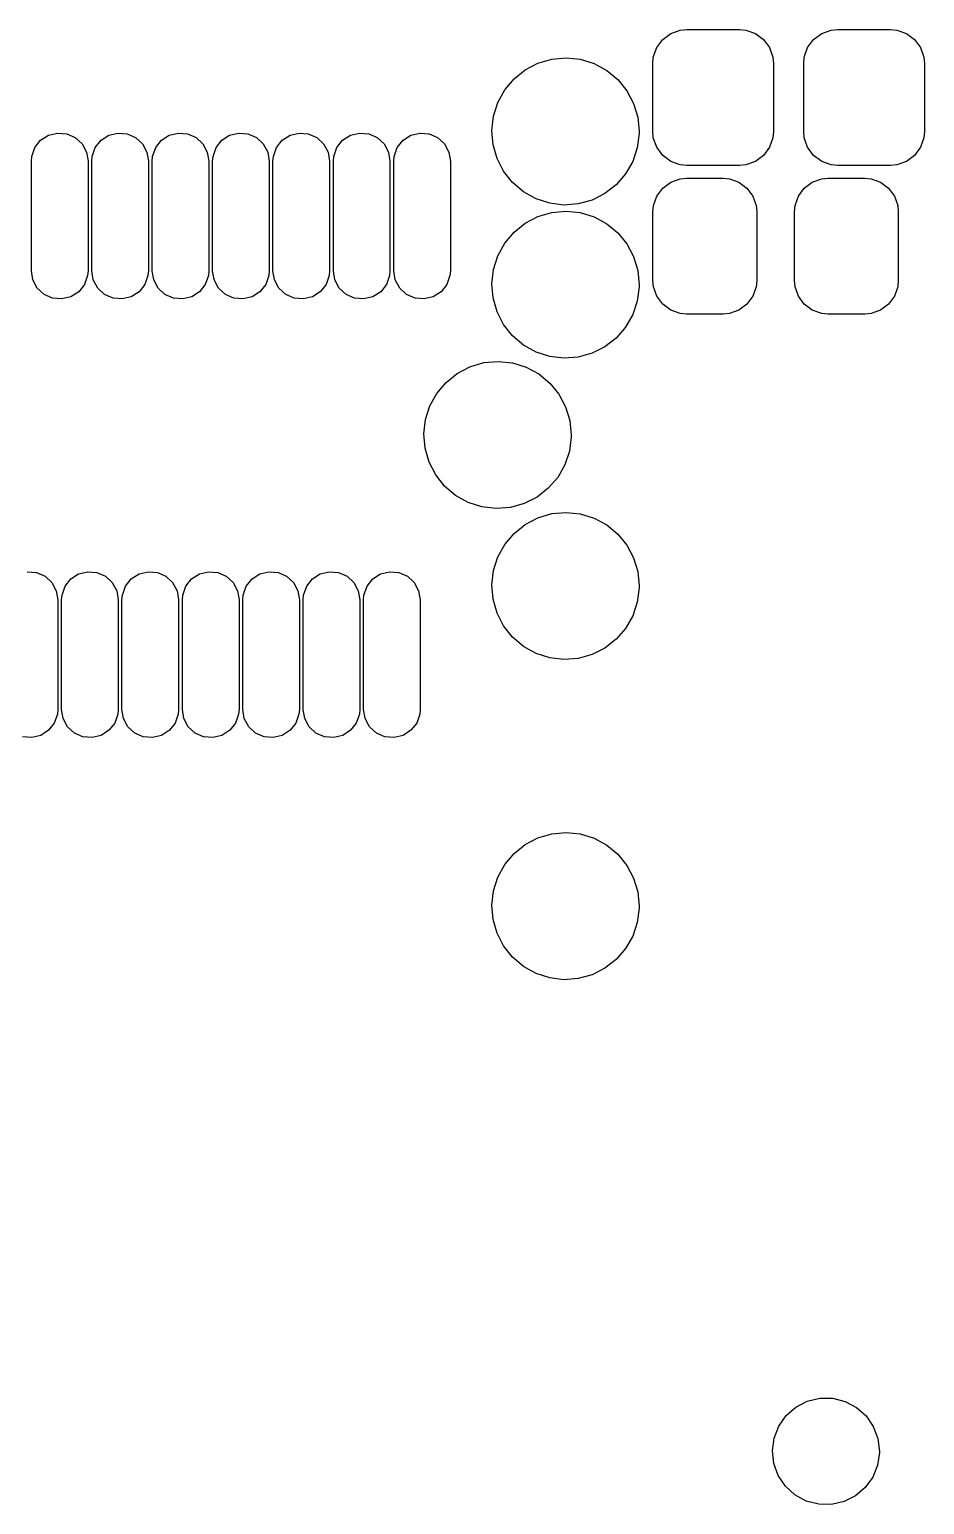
# Model space of a CAD drawing. Extents: x 0.05 to 3.94, y 0.07 to 3.93.
# Drawn here: x 2.296 to 2.763, y 2.492 to 3.261 of the extents above; entities that cross this region are included whole.
import ezdxf

# ---------------------------------------------------------------- set-up
doc = ezdxf.new("R2010")
doc.units = 0
doc.header["$MEASUREMENT"] = 0
doc.layers.add('BLACK', color=7, linetype='CONTINUOUS')

msp = doc.modelspace()

# ---------------------------------------------------------------- linework, layer by layer
at = {"layer": 'BLACK', "linetype": 'CONTINUOUS'}
for p, q in [((2.63526, 3.2611), (2.63858, 3.26142)), ((2.63858, 3.26142), (2.66614, 3.26142)), ((2.66614, 3.26142), (2.66946, 3.2611)), ((2.714, 3.2611), (2.71732, 3.26142)), ((2.71732, 3.26142), (2.74488, 3.26142)), ((2.74488, 3.26142), (2.7482, 3.2611)), ((2.62293, 3.25199), (2.62606, 3.25623)), ((2.62606, 3.25623), (2.63029, 3.25936)), ((2.63029, 3.25936), (2.63526, 3.2611)), ((2.66946, 3.2611), (2.67443, 3.25936)), ((2.67443, 3.25936), (2.67867, 3.25623)), ((2.67867, 3.25623), (2.6818, 3.25199)), ((2.70167, 3.25199), (2.7048, 3.25623)), ((2.7048, 3.25623), (2.70903, 3.25936)), ((2.70903, 3.25936), (2.714, 3.2611)), ((2.7482, 3.2611), (2.75317, 3.25936)), ((2.75317, 3.25936), (2.75741, 3.25623)), ((2.75741, 3.25623), (2.76054, 3.25199)), ((2.56101, 3.24386), (2.5682, 3.24597)), ((2.5682, 3.24597), (2.57566, 3.24665)), ((2.57566, 3.24665), (2.58311, 3.24587)), ((2.58311, 3.24587), (2.59027, 3.24365)), ((2.62087, 3.2437), (2.62118, 3.24702)), ((2.62118, 3.24702), (2.62293, 3.25199)), ((2.6818, 3.25199), (2.68354, 3.24702)), ((2.68354, 3.24702), (2.68386, 3.2437)), ((2.69961, 3.2437), (2.69992, 3.24702)), ((2.69992, 3.24702), (2.70167, 3.25199)), ((2.76054, 3.25199), (2.76228, 3.24702)), ((2.76228, 3.24702), (2.7626, 3.2437)), ((2.54854, 3.23569), (2.55438, 3.24039)), ((2.55438, 3.24039), (2.56101, 3.24386)), ((2.59027, 3.24365), (2.59686, 3.24009)), ((2.59686, 3.24009), (2.60263, 3.23532)), ((2.62087, 3.20827), (2.62087, 3.2437)), ((2.68386, 3.2437), (2.68386, 3.20827)), ((2.69961, 3.20827), (2.69961, 3.2437)), ((2.7626, 3.2437), (2.7626, 3.20827)), ((2.54372, 3.22995), (2.54854, 3.23569)), ((2.60263, 3.23532), (2.60737, 3.22951)), ((2.53785, 3.21625), (2.54011, 3.22339)), ((2.54011, 3.22339), (2.54372, 3.22995)), ((2.60737, 3.22951), (2.61088, 3.2229)), ((2.61088, 3.2229), (2.61305, 3.21572)), ((2.53701, 3.2088), (2.53785, 3.21625)), ((2.61305, 3.21572), (2.61378, 3.20827)), ((2.30575, 3.20627), (2.31046, 3.20743)), ((2.31046, 3.20743), (2.31529, 3.20702)), ((2.33725, 3.20627), (2.34195, 3.20743)), ((2.34195, 3.20743), (2.34678, 3.20702)), ((2.36874, 3.20627), (2.37345, 3.20743)), ((2.37345, 3.20743), (2.37828, 3.20702)), ((2.40024, 3.20627), (2.40494, 3.20743)), ((2.40494, 3.20743), (2.40977, 3.20702)), ((2.43174, 3.20627), (2.43644, 3.20743)), ((2.43644, 3.20743), (2.44127, 3.20702)), ((2.46323, 3.20627), (2.46794, 3.20743)), ((2.46794, 3.20743), (2.47277, 3.20702)), ((2.49473, 3.20627), (2.49943, 3.20743)), ((2.49943, 3.20743), (2.50426, 3.20702)), ((2.53764, 3.20134), (2.53701, 3.2088)), ((2.61378, 3.20827), (2.61376, 3.2072)), ((2.62118, 3.20495), (2.62087, 3.20827)), ((2.68386, 3.20827), (2.68354, 3.20495)), ((2.69992, 3.20495), (2.69961, 3.20827)), ((2.7626, 3.20827), (2.76228, 3.20495)), ((2.29707, 3.19525), (2.29868, 3.19983)), ((2.29868, 3.19983), (2.30168, 3.20364)), ((2.30168, 3.20364), (2.30575, 3.20627)), ((2.31529, 3.20702), (2.31972, 3.20506)), ((2.31972, 3.20506), (2.32328, 3.20177)), ((2.32328, 3.20177), (2.32558, 3.1975)), ((2.32857, 3.19525), (2.33017, 3.19983)), ((2.33017, 3.19983), (2.33317, 3.20364)), ((2.33317, 3.20364), (2.33725, 3.20627)), ((2.34678, 3.20702), (2.35122, 3.20506)), ((2.35122, 3.20506), (2.35478, 3.20177)), ((2.35478, 3.20177), (2.35708, 3.1975)), ((2.36006, 3.19525), (2.36167, 3.19983)), ((2.36167, 3.19983), (2.36467, 3.20364)), ((2.36467, 3.20364), (2.36874, 3.20627)), ((2.37828, 3.20702), (2.38271, 3.20506)), ((2.38271, 3.20506), (2.38627, 3.20177)), ((2.38627, 3.20177), (2.38857, 3.1975)), ((2.39156, 3.19525), (2.39316, 3.19983)), ((2.39316, 3.19983), (2.39617, 3.20364)), ((2.39617, 3.20364), (2.40024, 3.20627)), ((2.40977, 3.20702), (2.41421, 3.20506)), ((2.41421, 3.20506), (2.41777, 3.20177)), ((2.41777, 3.20177), (2.42007, 3.1975)), ((2.42305, 3.19525), (2.42466, 3.19983)), ((2.42466, 3.19983), (2.42766, 3.20364)), ((2.42766, 3.20364), (2.43174, 3.20627)), ((2.44127, 3.20702), (2.4457, 3.20506)), ((2.4457, 3.20506), (2.44926, 3.20177)), ((2.44926, 3.20177), (2.45157, 3.1975)), ((2.45455, 3.19525), (2.45616, 3.19983)), ((2.45616, 3.19983), (2.45916, 3.20364)), ((2.45916, 3.20364), (2.46323, 3.20627)), ((2.47277, 3.20702), (2.4772, 3.20506)), ((2.4772, 3.20506), (2.48076, 3.20177)), ((2.48076, 3.20177), (2.48306, 3.1975)), ((2.48605, 3.19525), (2.48765, 3.19983)), ((2.48765, 3.19983), (2.49065, 3.20364)), ((2.49065, 3.20364), (2.49473, 3.20627)), ((2.50426, 3.20702), (2.5087, 3.20506)), ((2.5087, 3.20506), (2.51226, 3.20177)), ((2.51226, 3.20177), (2.51456, 3.1975)), ((2.5397, 3.19414), (2.53764, 3.20134)), ((2.61283, 3.19976), (2.61046, 3.19265)), ((2.61376, 3.2072), (2.61283, 3.19976)), ((2.62293, 3.19998), (2.62118, 3.20495)), ((2.62606, 3.19574), (2.62293, 3.19998)), ((2.6818, 3.19998), (2.67867, 3.19574)), ((2.68354, 3.20495), (2.6818, 3.19998)), ((2.70167, 3.19998), (2.69992, 3.20495)), ((2.7048, 3.19574), (2.70167, 3.19998)), ((2.76054, 3.19998), (2.75741, 3.19574)), ((2.76228, 3.20495), (2.76054, 3.19998)), ((2.29685, 3.19272), (2.29707, 3.19525)), ((2.29685, 3.13563), (2.29685, 3.19272)), ((2.32558, 3.1975), (2.32638, 3.19272)), ((2.32638, 3.19272), (2.32638, 3.13563)), ((2.32835, 3.19272), (2.32857, 3.19525)), ((2.32835, 3.13563), (2.32835, 3.19272)), ((2.35708, 3.1975), (2.35787, 3.19272)), ((2.35787, 3.19272), (2.35787, 3.13563)), ((2.35984, 3.19272), (2.36006, 3.19525)), ((2.35984, 3.13563), (2.35984, 3.19272)), ((2.38857, 3.1975), (2.38937, 3.19272)), ((2.38937, 3.19272), (2.38937, 3.13563)), ((2.39134, 3.19272), (2.39156, 3.19525)), ((2.39134, 3.13563), (2.39134, 3.19272)), ((2.42007, 3.1975), (2.42087, 3.19272)), ((2.42087, 3.19272), (2.42087, 3.13563)), ((2.42283, 3.19272), (2.42305, 3.19525)), ((2.42283, 3.13563), (2.42283, 3.19272)), ((2.45157, 3.1975), (2.45236, 3.19272)), ((2.45236, 3.19272), (2.45236, 3.13563)), ((2.45433, 3.19272), (2.45455, 3.19525)), ((2.45433, 3.13563), (2.45433, 3.19272)), ((2.48306, 3.1975), (2.48386, 3.19272)), ((2.48386, 3.19272), (2.48386, 3.13563)), ((2.48583, 3.19272), (2.48605, 3.19525)), ((2.48583, 3.13563), (2.48583, 3.19272)), ((2.51456, 3.1975), (2.51535, 3.19272)), ((2.51535, 3.19272), (2.51535, 3.13563)), ((2.54313, 3.18747), (2.5397, 3.19414)), ((2.61046, 3.19265), (2.60676, 3.18614)), ((2.63029, 3.19261), (2.62606, 3.19574)), ((2.63526, 3.19087), (2.63029, 3.19261)), ((2.67443, 3.19261), (2.66946, 3.19087)), ((2.67867, 3.19574), (2.67443, 3.19261)), ((2.70903, 3.19261), (2.7048, 3.19574)), ((2.714, 3.19087), (2.70903, 3.19261)), ((2.75317, 3.19261), (2.7482, 3.19087)), ((2.75741, 3.19574), (2.75317, 3.19261)), ((2.54778, 3.1816), (2.54313, 3.18747)), ((2.60676, 3.18614), (2.60187, 3.18047)), ((2.63858, 3.19055), (2.63526, 3.19087)), ((2.66614, 3.19055), (2.63858, 3.19055)), ((2.66946, 3.19087), (2.66614, 3.19055)), ((2.71732, 3.19055), (2.714, 3.19087)), ((2.74488, 3.19055), (2.71732, 3.19055)), ((2.7482, 3.19087), (2.74488, 3.19055)), ((2.55349, 3.17675), (2.54778, 3.1816)), ((2.56003, 3.17309), (2.55349, 3.17675)), ((2.60187, 3.18047), (2.59596, 3.17586)), ((2.623, 3.17456), (2.62608, 3.17874)), ((2.62608, 3.17874), (2.63026, 3.18183)), ((2.63026, 3.18183), (2.63516, 3.18355)), ((2.63516, 3.18355), (2.63844, 3.18386)), ((2.63844, 3.18386), (2.65763, 3.18386)), ((2.65763, 3.18386), (2.6609, 3.18355)), ((2.6609, 3.18355), (2.6658, 3.18183)), ((2.6658, 3.18183), (2.66998, 3.17874)), ((2.66998, 3.17874), (2.67307, 3.17456)), ((2.69681, 3.17456), (2.6999, 3.17874)), ((2.6999, 3.17874), (2.70408, 3.18183)), ((2.70408, 3.18183), (2.70898, 3.18355)), ((2.70898, 3.18355), (2.71225, 3.18386)), ((2.71225, 3.18386), (2.73145, 3.18386)), ((2.73145, 3.18386), (2.73472, 3.18355)), ((2.73472, 3.18355), (2.73962, 3.18183)), ((2.73962, 3.18183), (2.7438, 3.17874)), ((2.7438, 3.17874), (2.74689, 3.17456)), ((2.56715, 3.17078), (2.56003, 3.17309)), ((2.57459, 3.16989), (2.56715, 3.17078)), ((2.58206, 3.17046), (2.57459, 3.16989)), ((2.58927, 3.17248), (2.58206, 3.17046)), ((2.59596, 3.17586), (2.58927, 3.17248)), ((2.62096, 3.16639), (2.62127, 3.16966)), ((2.62127, 3.16966), (2.623, 3.17456)), ((2.67307, 3.17456), (2.67479, 3.16966)), ((2.67479, 3.16966), (2.6751, 3.16639)), ((2.69478, 3.16639), (2.69509, 3.16966)), ((2.69509, 3.16966), (2.69681, 3.17456)), ((2.74689, 3.17456), (2.74861, 3.16966)), ((2.74861, 3.16966), (2.74892, 3.16639)), ((2.55438, 3.16047), (2.56101, 3.16394)), ((2.56101, 3.16394), (2.5682, 3.16605)), ((2.5682, 3.16605), (2.57566, 3.16673)), ((2.57566, 3.16673), (2.58311, 3.16595)), ((2.58311, 3.16595), (2.59027, 3.16373)), ((2.59027, 3.16373), (2.59686, 3.16017)), ((2.62096, 3.13046), (2.62096, 3.16639)), ((2.6751, 3.16639), (2.6751, 3.13046)), ((2.69478, 3.13046), (2.69478, 3.16639)), ((2.74892, 3.16639), (2.74892, 3.13046)), ((2.54372, 3.15003), (2.54854, 3.15577)), ((2.54854, 3.15577), (2.55438, 3.16047)), ((2.59686, 3.16017), (2.60263, 3.15539)), ((2.60263, 3.15539), (2.60737, 3.14959)), ((2.54011, 3.14347), (2.54372, 3.15003)), ((2.60737, 3.14959), (2.61088, 3.14297)), ((2.53785, 3.13633), (2.54011, 3.14347)), ((2.61088, 3.14297), (2.61305, 3.1358)), ((2.29765, 3.13085), (2.29685, 3.13563)), ((2.29995, 3.12658), (2.29765, 3.13085)), ((2.32616, 3.13309), (2.32455, 3.12852)), ((2.32638, 3.13563), (2.32616, 3.13309)), ((2.32914, 3.13085), (2.32835, 3.13563)), ((2.33144, 3.12658), (2.32914, 3.13085)), ((2.35765, 3.13309), (2.35605, 3.12852)), ((2.35787, 3.13563), (2.35765, 3.13309)), ((2.36064, 3.13085), (2.35984, 3.13563)), ((2.36294, 3.12658), (2.36064, 3.13085)), ((2.38915, 3.13309), (2.38754, 3.12852)), ((2.38937, 3.13563), (2.38915, 3.13309)), ((2.39213, 3.13085), (2.39134, 3.13563)), ((2.39444, 3.12658), (2.39213, 3.13085)), ((2.42065, 3.13309), (2.41904, 3.12852)), ((2.42087, 3.13563), (2.42065, 3.13309)), ((2.42363, 3.13085), (2.42283, 3.13563)), ((2.42593, 3.12658), (2.42363, 3.13085)), ((2.45214, 3.13309), (2.45054, 3.12852)), ((2.45236, 3.13563), (2.45214, 3.13309)), ((2.45513, 3.13085), (2.45433, 3.13563)), ((2.45743, 3.12658), (2.45513, 3.13085)), ((2.48364, 3.13309), (2.48203, 3.12852)), ((2.48386, 3.13563), (2.48364, 3.13309)), ((2.48662, 3.13085), (2.48583, 3.13563)), ((2.48892, 3.12658), (2.48662, 3.13085)), ((2.51513, 3.13309), (2.51353, 3.12852)), ((2.51535, 3.13563), (2.51513, 3.13309)), ((2.53701, 3.12888), (2.53785, 3.13633)), ((2.61305, 3.1358), (2.61378, 3.12835)), ((2.62127, 3.12719), (2.62096, 3.13046)), ((2.6751, 3.13046), (2.67479, 3.12719)), ((2.69509, 3.12719), (2.69478, 3.13046)), ((2.74892, 3.13046), (2.74861, 3.12719)), ((2.30351, 3.12329), (2.29995, 3.12658)), ((2.30794, 3.12133), (2.30351, 3.12329)), ((2.32155, 3.12471), (2.31748, 3.12208)), ((2.32455, 3.12852), (2.32155, 3.12471)), ((2.335, 3.12329), (2.33144, 3.12658)), ((2.33944, 3.12133), (2.335, 3.12329)), ((2.35305, 3.12471), (2.34897, 3.12208)), ((2.35605, 3.12852), (2.35305, 3.12471)), ((2.3665, 3.12329), (2.36294, 3.12658)), ((2.37093, 3.12133), (2.3665, 3.12329)), ((2.38454, 3.12471), (2.38047, 3.12208)), ((2.38754, 3.12852), (2.38454, 3.12471)), ((2.398, 3.12329), (2.39444, 3.12658)), ((2.40243, 3.12133), (2.398, 3.12329)), ((2.41604, 3.12471), (2.41197, 3.12208)), ((2.41904, 3.12852), (2.41604, 3.12471)), ((2.42949, 3.12329), (2.42593, 3.12658)), ((2.43393, 3.12133), (2.42949, 3.12329)), ((2.44753, 3.12471), (2.44346, 3.12208)), ((2.45054, 3.12852), (2.44753, 3.12471)), ((2.46099, 3.12329), (2.45743, 3.12658)), ((2.46542, 3.12133), (2.46099, 3.12329)), ((2.47903, 3.12471), (2.47496, 3.12208)), ((2.48203, 3.12852), (2.47903, 3.12471)), ((2.49248, 3.12329), (2.48892, 3.12658)), ((2.49692, 3.12133), (2.49248, 3.12329)), ((2.51053, 3.12471), (2.50645, 3.12208)), ((2.51353, 3.12852), (2.51053, 3.12471)), ((2.53764, 3.12142), (2.53701, 3.12888)), ((2.61376, 3.12727), (2.61283, 3.11984)), ((2.61378, 3.12835), (2.61376, 3.12727)), ((2.623, 3.12229), (2.62127, 3.12719)), ((2.67479, 3.12719), (2.67307, 3.12229)), ((2.69681, 3.12229), (2.69509, 3.12719)), ((2.74861, 3.12719), (2.74689, 3.12229)), ((2.31277, 3.12091), (2.30794, 3.12133)), ((2.31748, 3.12208), (2.31277, 3.12091)), ((2.34427, 3.12091), (2.33944, 3.12133)), ((2.34897, 3.12208), (2.34427, 3.12091)), ((2.37576, 3.12091), (2.37093, 3.12133)), ((2.38047, 3.12208), (2.37576, 3.12091)), ((2.40726, 3.12091), (2.40243, 3.12133)), ((2.41197, 3.12208), (2.40726, 3.12091)), ((2.43876, 3.12091), (2.43393, 3.12133)), ((2.44346, 3.12208), (2.43876, 3.12091)), ((2.47025, 3.12091), (2.46542, 3.12133)), ((2.47496, 3.12208), (2.47025, 3.12091)), ((2.50175, 3.12091), (2.49692, 3.12133)), ((2.50645, 3.12208), (2.50175, 3.12091)), ((2.5397, 3.11422), (2.53764, 3.12142)), ((2.61283, 3.11984), (2.61046, 3.11273)), ((2.62608, 3.11811), (2.623, 3.12229)), ((2.63026, 3.11502), (2.62608, 3.11811)), ((2.63516, 3.1133), (2.63026, 3.11502)), ((2.6658, 3.11502), (2.6609, 3.1133)), ((2.66998, 3.11811), (2.6658, 3.11502)), ((2.67307, 3.12229), (2.66998, 3.11811)), ((2.6999, 3.11811), (2.69681, 3.12229)), ((2.70408, 3.11502), (2.6999, 3.11811)), ((2.70898, 3.1133), (2.70408, 3.11502)), ((2.73962, 3.11502), (2.73472, 3.1133)), ((2.7438, 3.11811), (2.73962, 3.11502)), ((2.74689, 3.12229), (2.7438, 3.11811)), ((2.54313, 3.10755), (2.5397, 3.11422)), ((2.54778, 3.10168), (2.54313, 3.10755)), ((2.61046, 3.11273), (2.60676, 3.10622)), ((2.63844, 3.11299), (2.63516, 3.1133)), ((2.65763, 3.11299), (2.63844, 3.11299)), ((2.6609, 3.1133), (2.65763, 3.11299)), ((2.71225, 3.11299), (2.70898, 3.1133)), ((2.73145, 3.11299), (2.71225, 3.11299)), ((2.73472, 3.1133), (2.73145, 3.11299)), ((2.55349, 3.09683), (2.54778, 3.10168)), ((2.60187, 3.10055), (2.59596, 3.09594)), ((2.60676, 3.10622), (2.60187, 3.10055)), ((2.56003, 3.09317), (2.55349, 3.09683)), ((2.56715, 3.09086), (2.56003, 3.09317)), ((2.58927, 3.09256), (2.58206, 3.09054)), ((2.59596, 3.09594), (2.58927, 3.09256)), ((2.51894, 3.08212), (2.52558, 3.08559)), ((2.52558, 3.08559), (2.53277, 3.08771)), ((2.53277, 3.08771), (2.54023, 3.08838)), ((2.54023, 3.08838), (2.54768, 3.0876)), ((2.54768, 3.0876), (2.55484, 3.08539)), ((2.55484, 3.08539), (2.56143, 3.08182)), ((2.57459, 3.08997), (2.56715, 3.09086)), ((2.58206, 3.09054), (2.57459, 3.08997)), ((2.50829, 3.07169), (2.5131, 3.07743)), ((2.5131, 3.07743), (2.51894, 3.08212)), ((2.56143, 3.08182), (2.5672, 3.07705)), ((2.5672, 3.07705), (2.57193, 3.07124)), ((2.50468, 3.06512), (2.50829, 3.07169)), ((2.57193, 3.07124), (2.57545, 3.06463)), ((2.50241, 3.05798), (2.50468, 3.06512)), ((2.57545, 3.06463), (2.57762, 3.05746)), ((2.50158, 3.05054), (2.50241, 3.05798)), ((2.57762, 3.05746), (2.57835, 3.05)), ((2.50221, 3.04307), (2.50158, 3.05054)), ((2.57833, 3.04893), (2.57739, 3.0415)), ((2.57835, 3.05), (2.57833, 3.04893)), ((2.50427, 3.03587), (2.50221, 3.04307)), ((2.57739, 3.0415), (2.57503, 3.03439)), ((2.50769, 3.02921), (2.50427, 3.03587)), ((2.57503, 3.03439), (2.57133, 3.02787)), ((2.51235, 3.02333), (2.50769, 3.02921)), ((2.51805, 3.01848), (2.51235, 3.02333)), ((2.57133, 3.02787), (2.56643, 3.0222)), ((2.52459, 3.01482), (2.51805, 3.01848)), ((2.56053, 3.01759), (2.55384, 3.01421)), ((2.56643, 3.0222), (2.56053, 3.01759)), ((2.53172, 3.01251), (2.52459, 3.01482)), ((2.53916, 3.01162), (2.53172, 3.01251)), ((2.54663, 3.0122), (2.53916, 3.01162)), ((2.55384, 3.01421), (2.54663, 3.0122)), ((2.56101, 3.00685), (2.5682, 3.00897)), ((2.5682, 3.00897), (2.57566, 3.00964)), ((2.57566, 3.00964), (2.58311, 3.00886)), ((2.58311, 3.00886), (2.59027, 3.00665)), ((2.54854, 2.99869), (2.55438, 3.00338)), ((2.55438, 3.00338), (2.56101, 3.00685)), ((2.59027, 3.00665), (2.59686, 3.00308)), ((2.59686, 3.00308), (2.60263, 2.99831)), ((2.54011, 2.98638), (2.54372, 2.99295)), ((2.54372, 2.99295), (2.54854, 2.99869)), ((2.60263, 2.99831), (2.60737, 2.9925)), ((2.60737, 2.9925), (2.61088, 2.98589)), ((2.53785, 2.97924), (2.54011, 2.98638)), ((2.61088, 2.98589), (2.61305, 2.97872)), ((2.29471, 2.97869), (2.29954, 2.97828)), ((2.29954, 2.97828), (2.30397, 2.97632)), ((2.31743, 2.9749), (2.3215, 2.97753)), ((2.3215, 2.97753), (2.3262, 2.97869)), ((2.3262, 2.97869), (2.33103, 2.97828)), ((2.33103, 2.97828), (2.33547, 2.97632)), ((2.34892, 2.9749), (2.35299, 2.97753)), ((2.35299, 2.97753), (2.3577, 2.97869)), ((2.3577, 2.97869), (2.36253, 2.97828)), ((2.36253, 2.97828), (2.36696, 2.97632)), ((2.38042, 2.9749), (2.38449, 2.97753)), ((2.38449, 2.97753), (2.3892, 2.97869)), ((2.3892, 2.97869), (2.39403, 2.97828)), ((2.39403, 2.97828), (2.39846, 2.97632)), ((2.41191, 2.9749), (2.41599, 2.97753)), ((2.41599, 2.97753), (2.42069, 2.97869)), ((2.42069, 2.97869), (2.42552, 2.97828)), ((2.42552, 2.97828), (2.42996, 2.97632)), ((2.44341, 2.9749), (2.44748, 2.97753)), ((2.44748, 2.97753), (2.45219, 2.97869)), ((2.45219, 2.97869), (2.45702, 2.97828)), ((2.45702, 2.97828), (2.46145, 2.97632)), ((2.47491, 2.9749), (2.47898, 2.97753)), ((2.47898, 2.97753), (2.48368, 2.97869)), ((2.48368, 2.97869), (2.48851, 2.97828)), ((2.48851, 2.97828), (2.49295, 2.97632)), ((2.53701, 2.9718), (2.53785, 2.97924)), ((2.61305, 2.97872), (2.61378, 2.97126)), ((2.30397, 2.97632), (2.30753, 2.97302)), ((2.30753, 2.97302), (2.30983, 2.96876)), ((2.31282, 2.96651), (2.31442, 2.97109)), ((2.31442, 2.97109), (2.31743, 2.9749)), ((2.33547, 2.97632), (2.33903, 2.97302)), ((2.33903, 2.97302), (2.34133, 2.96876)), ((2.34431, 2.96651), (2.34592, 2.97109)), ((2.34592, 2.97109), (2.34892, 2.9749)), ((2.36696, 2.97632), (2.37052, 2.97302)), ((2.37052, 2.97302), (2.37283, 2.96876)), ((2.37581, 2.96651), (2.37742, 2.97109)), ((2.37742, 2.97109), (2.38042, 2.9749)), ((2.39846, 2.97632), (2.40202, 2.97302)), ((2.40202, 2.97302), (2.40432, 2.96876)), ((2.40731, 2.96651), (2.40891, 2.97109)), ((2.40891, 2.97109), (2.41191, 2.9749)), ((2.42996, 2.97632), (2.43352, 2.97302)), ((2.43352, 2.97302), (2.43582, 2.96876)), ((2.4388, 2.96651), (2.44041, 2.97109)), ((2.44041, 2.97109), (2.44341, 2.9749)), ((2.46145, 2.97632), (2.46501, 2.97302)), ((2.46501, 2.97302), (2.46731, 2.96876)), ((2.4703, 2.96651), (2.4719, 2.97109)), ((2.4719, 2.97109), (2.47491, 2.9749)), ((2.49295, 2.97632), (2.49651, 2.97302)), ((2.49651, 2.97302), (2.49881, 2.96876)), ((2.53764, 2.96433), (2.53701, 2.9718)), ((2.61376, 2.97019), (2.61283, 2.96276)), ((2.61378, 2.97126), (2.61376, 2.97019)), ((2.30983, 2.96876), (2.31063, 2.96398)), ((2.31063, 2.96398), (2.31063, 2.90689)), ((2.3126, 2.96398), (2.31282, 2.96651)), ((2.3126, 2.90689), (2.3126, 2.96398)), ((2.34133, 2.96876), (2.34213, 2.96398)), ((2.34213, 2.96398), (2.34213, 2.90689)), ((2.34409, 2.96398), (2.34431, 2.96651)), ((2.34409, 2.90689), (2.34409, 2.96398)), ((2.37283, 2.96876), (2.37362, 2.96398)), ((2.37362, 2.96398), (2.37362, 2.90689)), ((2.37559, 2.96398), (2.37581, 2.96651)), ((2.37559, 2.90689), (2.37559, 2.96398)), ((2.40432, 2.96876), (2.40512, 2.96398)), ((2.40512, 2.96398), (2.40512, 2.90689)), ((2.40709, 2.96398), (2.40731, 2.96651)), ((2.40709, 2.90689), (2.40709, 2.96398)), ((2.43582, 2.96876), (2.43661, 2.96398)), ((2.43661, 2.96398), (2.43661, 2.90689)), ((2.43858, 2.96398), (2.4388, 2.96651)), ((2.43858, 2.90689), (2.43858, 2.96398)), ((2.46731, 2.96876), (2.46811, 2.96398)), ((2.46811, 2.96398), (2.46811, 2.90689)), ((2.47008, 2.96398), (2.4703, 2.96651)), ((2.47008, 2.90689), (2.47008, 2.96398)), ((2.49881, 2.96876), (2.49961, 2.96398)), ((2.49961, 2.96398), (2.49961, 2.90689)), ((2.5397, 2.95713), (2.53764, 2.96433)), ((2.61283, 2.96276), (2.61046, 2.95565)), ((2.54313, 2.95047), (2.5397, 2.95713)), ((2.61046, 2.95565), (2.60676, 2.94913)), ((2.54778, 2.94459), (2.54313, 2.95047)), ((2.60676, 2.94913), (2.60187, 2.94346)), ((2.55349, 2.93974), (2.54778, 2.94459)), ((2.56003, 2.93608), (2.55349, 2.93974)), ((2.59596, 2.93885), (2.58927, 2.93547)), ((2.60187, 2.94346), (2.59596, 2.93885)), ((2.56715, 2.93377), (2.56003, 2.93608)), ((2.57459, 2.93288), (2.56715, 2.93377)), ((2.58206, 2.93346), (2.57459, 2.93288)), ((2.58927, 2.93547), (2.58206, 2.93346)), ((2.3088, 2.89978), (2.3058, 2.89597)), ((2.31041, 2.90435), (2.3088, 2.89978)), ((2.31063, 2.90689), (2.31041, 2.90435)), ((2.31339, 2.90211), (2.3126, 2.90689)), ((2.3157, 2.89784), (2.31339, 2.90211)), ((2.3403, 2.89978), (2.3373, 2.89597)), ((2.34191, 2.90435), (2.3403, 2.89978)), ((2.34213, 2.90689), (2.34191, 2.90435)), ((2.34489, 2.90211), (2.34409, 2.90689)), ((2.34719, 2.89784), (2.34489, 2.90211)), ((2.3718, 2.89978), (2.36879, 2.89597)), ((2.3734, 2.90435), (2.3718, 2.89978)), ((2.37362, 2.90689), (2.3734, 2.90435)), ((2.37639, 2.90211), (2.37559, 2.90689)), ((2.37869, 2.89784), (2.37639, 2.90211)), ((2.40329, 2.89978), (2.40029, 2.89597)), ((2.4049, 2.90435), (2.40329, 2.89978)), ((2.40512, 2.90689), (2.4049, 2.90435)), ((2.40788, 2.90211), (2.40709, 2.90689)), ((2.41018, 2.89784), (2.40788, 2.90211)), ((2.43479, 2.89978), (2.43179, 2.89597)), ((2.43639, 2.90435), (2.43479, 2.89978)), ((2.43661, 2.90689), (2.43639, 2.90435)), ((2.43938, 2.90211), (2.43858, 2.90689)), ((2.44168, 2.89784), (2.43938, 2.90211)), ((2.46628, 2.89978), (2.46328, 2.89597)), ((2.46789, 2.90435), (2.46628, 2.89978)), ((2.46811, 2.90689), (2.46789, 2.90435)), ((2.47087, 2.90211), (2.47008, 2.90689)), ((2.47318, 2.89784), (2.47087, 2.90211)), ((2.49778, 2.89978), (2.49478, 2.89597)), ((2.49939, 2.90435), (2.49778, 2.89978)), ((2.49961, 2.90689), (2.49939, 2.90435)), ((2.29702, 2.89217), (2.29219, 2.89259)), ((2.30173, 2.89334), (2.29702, 2.89217)), ((2.3058, 2.89597), (2.30173, 2.89334)), ((2.31926, 2.89455), (2.3157, 2.89784)), ((2.32369, 2.89259), (2.31926, 2.89455)), ((2.32852, 2.89217), (2.32369, 2.89259)), ((2.33323, 2.89334), (2.32852, 2.89217)), ((2.3373, 2.89597), (2.33323, 2.89334)), ((2.35075, 2.89455), (2.34719, 2.89784)), ((2.35519, 2.89259), (2.35075, 2.89455)), ((2.36002, 2.89217), (2.35519, 2.89259)), ((2.36472, 2.89334), (2.36002, 2.89217)), ((2.36879, 2.89597), (2.36472, 2.89334)), ((2.38225, 2.89455), (2.37869, 2.89784)), ((2.38668, 2.89259), (2.38225, 2.89455)), ((2.39151, 2.89217), (2.38668, 2.89259)), ((2.39622, 2.89334), (2.39151, 2.89217)), ((2.40029, 2.89597), (2.39622, 2.89334)), ((2.41374, 2.89455), (2.41018, 2.89784)), ((2.41818, 2.89259), (2.41374, 2.89455)), ((2.42301, 2.89217), (2.41818, 2.89259)), ((2.42771, 2.89334), (2.42301, 2.89217)), ((2.43179, 2.89597), (2.42771, 2.89334)), ((2.44524, 2.89455), (2.44168, 2.89784)), ((2.44967, 2.89259), (2.44524, 2.89455)), ((2.4545, 2.89217), (2.44967, 2.89259)), ((2.45921, 2.89334), (2.4545, 2.89217)), ((2.46328, 2.89597), (2.45921, 2.89334)), ((2.47674, 2.89455), (2.47318, 2.89784)), ((2.48117, 2.89259), (2.47674, 2.89455)), ((2.486, 2.89217), (2.48117, 2.89259)), ((2.49071, 2.89334), (2.486, 2.89217)), ((2.49478, 2.89597), (2.49071, 2.89334)), ((2.55438, 2.83645), (2.56101, 2.83992)), ((2.56101, 2.83992), (2.5682, 2.84204)), ((2.5682, 2.84204), (2.57566, 2.84272)), ((2.57566, 2.84272), (2.58311, 2.84193)), ((2.58311, 2.84193), (2.59027, 2.83972)), ((2.59027, 2.83972), (2.59686, 2.83615)), ((2.54372, 2.82602), (2.54854, 2.83176)), ((2.54854, 2.83176), (2.55438, 2.83645)), ((2.59686, 2.83615), (2.60263, 2.83138)), ((2.60263, 2.83138), (2.60737, 2.82557)), ((2.54011, 2.81945), (2.54372, 2.82602)), ((2.60737, 2.82557), (2.61088, 2.81896)), ((2.53785, 2.81231), (2.54011, 2.81945)), ((2.61088, 2.81896), (2.61305, 2.81179)), ((2.53701, 2.80487), (2.53785, 2.81231)), ((2.61305, 2.81179), (2.61378, 2.80433)), ((2.53764, 2.7974), (2.53701, 2.80487)), ((2.61376, 2.80326), (2.61283, 2.79583)), ((2.61378, 2.80433), (2.61376, 2.80326)), ((2.5397, 2.7902), (2.53764, 2.7974)), ((2.61283, 2.79583), (2.61046, 2.78872)), ((2.54313, 2.78354), (2.5397, 2.7902)), ((2.61046, 2.78872), (2.60676, 2.7822)), ((2.54778, 2.77767), (2.54313, 2.78354)), ((2.55349, 2.77281), (2.54778, 2.77767)), ((2.60676, 2.7822), (2.60187, 2.77653)), ((2.56003, 2.76916), (2.55349, 2.77281)), ((2.56715, 2.76684), (2.56003, 2.76916)), ((2.59596, 2.77192), (2.58927, 2.76854)), ((2.60187, 2.77653), (2.59596, 2.77192)), ((2.57459, 2.76595), (2.56715, 2.76684)), ((2.58206, 2.76653), (2.57459, 2.76595)), ((2.58927, 2.76854), (2.58206, 2.76653)), ((2.69553, 2.54305), (2.70148, 2.54613)), ((2.70148, 2.54613), (2.708, 2.54769)), ((2.708, 2.54769), (2.71469, 2.54765)), ((2.71469, 2.54765), (2.72119, 2.54602)), ((2.72119, 2.54602), (2.72711, 2.54289)), ((2.68663, 2.53317), (2.69049, 2.53865)), ((2.69049, 2.53865), (2.69553, 2.54305)), ((2.72711, 2.54289), (2.73211, 2.53843)), ((2.73211, 2.53843), (2.7359, 2.53291)), ((2.6842, 2.52693), (2.68663, 2.53317)), ((2.7359, 2.53291), (2.73827, 2.52665)), ((2.68333, 2.52029), (2.6842, 2.52693)), ((2.73827, 2.52665), (2.73907, 2.52)), ((2.68406, 2.51363), (2.68333, 2.52029)), ((2.73907, 2.51942), (2.73812, 2.51279)), ((2.73907, 2.52), (2.73907, 2.51942)), ((2.68636, 2.50735), (2.68406, 2.51363)), ((2.73812, 2.51279), (2.73563, 2.50657)), ((2.6901, 2.50179), (2.68636, 2.50735)), ((2.69505, 2.49728), (2.6901, 2.50179)), ((2.73172, 2.50113), (2.72663, 2.49678)), ((2.73563, 2.50657), (2.73172, 2.50113)), ((2.70094, 2.49408), (2.69505, 2.49728)), ((2.70742, 2.49238), (2.70094, 2.49408)), ((2.71411, 2.49228), (2.70742, 2.49238)), ((2.72064, 2.49377), (2.71411, 2.49228)), ((2.72663, 2.49678), (2.72064, 2.49377))]:
    msp.add_line(p, q, dxfattribs=at)

doc.saveas('drawing.dxf')
